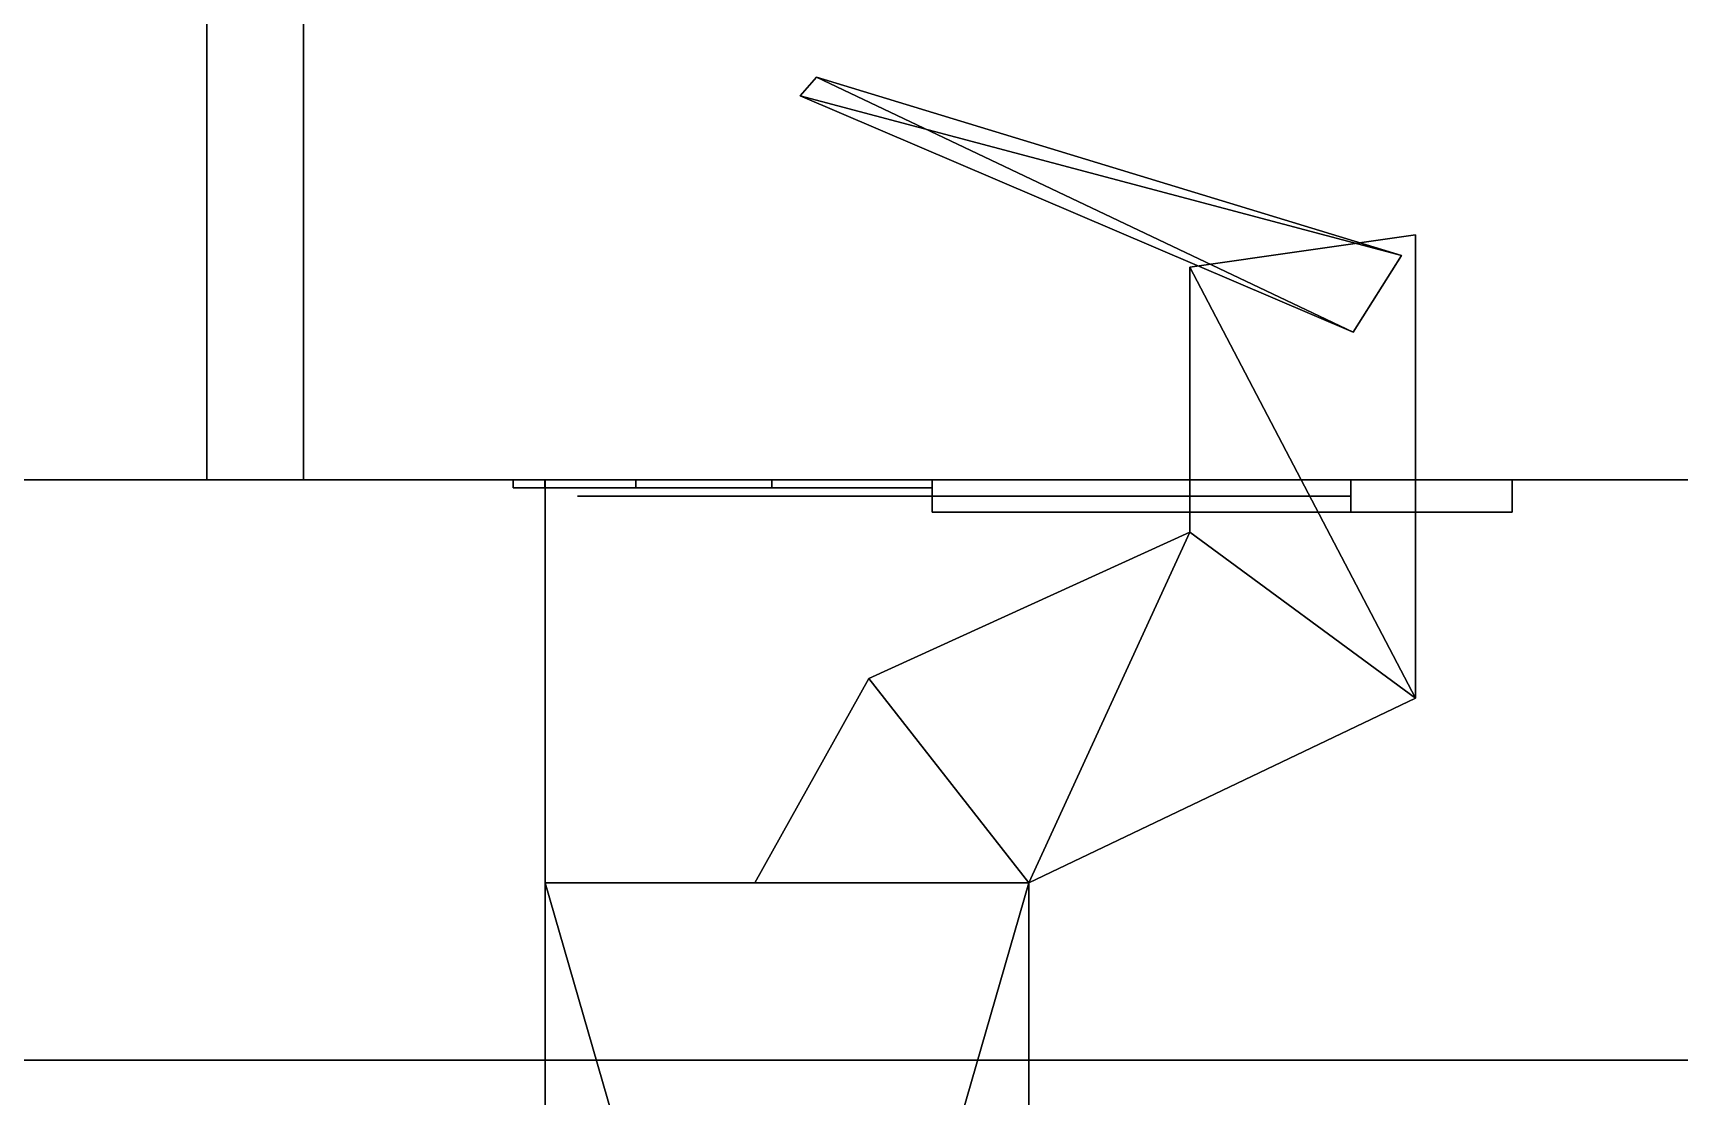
# Model space of a CAD drawing. Extents: x -100 to 4856, y -100 to 4830.
# Drawn here: x 1826.6 to 1877.7, y 560.9 to 593.9 of the extents above; entities that cross this region are included whole.
import ezdxf

# ---------------------------------------------------------------- set-up
doc = ezdxf.new("R2010")
doc.units = 0
for name, color, linetype in [('LAYER0', 7, 'CONTINUOUS'), ('LAYER1137', 28, 'CONTINUOUS'), ('LAYER1138', 253, 'CONTINUOUS'), ('LAYER1139', 28, 'CONTINUOUS'), ('LAYER1140', 253, 'CONTINUOUS'), ('LAYER1141', 28, 'CONTINUOUS'), ('LAYER1142', 253, 'CONTINUOUS'), ('LAYER1143', 28, 'CONTINUOUS'), ('LAYER1144', 253, 'CONTINUOUS'), ('LAYER1145', 28, 'CONTINUOUS'), ('LAYER1146', 253, 'CONTINUOUS'), ('LAYER1147', 9, 'CONTINUOUS'), ('LAYER1180', 9, 'CONTINUOUS'), ('LAYER1223', 9, 'CONTINUOUS'), ('LAYER832', 9, 'CONTINUOUS'), ('LAYER841', 7, 'CONTINUOUS'), ('LAYER843', 7, 'CONTINUOUS'), ('LAYER852', 7, 'CONTINUOUS')]:
    doc.layers.add(name, color=color, linetype=linetype)

msp = doc.modelspace()

# ---------------------------------------------------------------- linework, layer by layer
at = {"layer": 'LAYER0', "invisible_edges": 1}
for points in [[(4856, 4830, -5), (-100, -100, -5), (-100, 4830, -5), (4856, 4830, -5)], [(-100, -100, -5), (4856, 4830, -5), (4856, -100, -5), (-100, -100, -5)], [(4856, -100), (-100, 4830), (-100, -100), (4856, -100)], [(-100, 4830), (4856, -100), (4856, 4830), (-100, 4830)]]:
    msp.add_3dface(points, dxfattribs=at)
at = {"layer": 'LAYER1137'}
for points in [[(1854.5, 580, 174), (1854.5, 580, 162), (1854.5, 580, 174)], [(1854.5, 580, 192), (1854.5, 580, 204), (1854.5, 580, 192)], [(1867.5, 579, 174), (1867.5, 580, 174), (1854.5, 580, 174), (1854.5, 579, 174)], [(1854.5, 579, 174), (1854.5, 580, 174), (1854.5, 580, 162), (1854.5, 579, 162)], [(1854.5, 579, 162), (1854.5, 580, 162), (1872.5, 580, 162), (1872.5, 579, 162)], [(1867.5, 579, 192), (1867.5, 580, 192), (1854.5, 580, 192), (1854.5, 579, 192)], [(1854.5, 579, 192), (1854.5, 580, 192), (1854.5, 580, 204), (1854.5, 579, 204)], [(1854.5, 579, 204), (1854.5, 580, 204), (1872.5, 580, 204), (1872.5, 579, 204)], [(1872.5, 580, 162), (1854.5, 580, 162), (1854.5, 580, 204), (1872.5, 580, 204)], [(1867.5, 580, 174), (1867.5, 580, 192), (1867.5, 580, 174)], [(1867.5, 579, 174), (1867.5, 580, 174), (1867.5, 580, 192), (1867.5, 579, 192)], [(1872.5, 579, 204), (1872.5, 580, 204), (1872.5, 579, 204)], [(1872.5, 580, 162), (1872.5, 580, 204), (1872.5, 579, 204), (1872.5, 579, 162)], [(1872.5, 579, 162), (1854.5, 579, 162), (1854.5, 579, 162), (1872.5, 579, 162)], [(1872.5, 579, 204), (1854.5, 579, 204), (1854.5, 579, 204), (1872.5, 579, 204)]]:
    msp.add_3dface(points, dxfattribs=at)
for points, invisible_edges in [([(1842.49, 579.75, 178.0251), (1841.5, 579.75, 183), (1843.5, 579.75, 183), (1843.5, 579.75, 177.5)], 10), ([(1841.5, 579.75, 183), (1842.49, 579.75, 187.9749), (1843.5, 579.75, 188.5), (1843.5, 579.75, 183)], 10), ([(1845.308, 579.75, 173.8076), (1842.49, 579.75, 178.0251), (1843.5, 579.75, 177.5), (1847, 579.75, 177.5)], 10), ([(1842.49, 579.75, 187.9749), (1845.308, 579.75, 192.1924), (1847, 579.75, 188.5), (1843.5, 579.75, 188.5)], 10), ([(1843.5, 579.5, 188.5), (1843.5, 579.5, 177.5), (1850.5, 579.5, 177.5), (1850.291, 579.5, 188.3167)], 4), ([(1849.525, 579.75, 170.9896), (1845.308, 579.75, 173.8076), (1847, 579.75, 177.5), (1850.5, 579.75, 177.5)], 10), ([(1845.308, 579.75, 192.1924), (1849.525, 579.75, 195.0104), (1850.5, 579.75, 188.5), (1847, 579.75, 188.5)], 10), ([(1854.5, 579.75, 170), (1849.525, 579.75, 170.9896), (1850.5, 579.75, 177.5), (1854.5, 579.75, 174)], 2), ([(1849.525, 579.75, 195.0104), (1854.5, 579.75, 196), (1854.5, 579.75, 192), (1850.5, 579.75, 188.5)], 8), ([(1850.291, 579.5, 188.3167), (1850.5, 579.5, 177.5), (1854.5, 579.5, 174), (1854.5, 579.5, 192)], 5), ([(1854.5, 579.5, 192), (1854.5, 579.5, 174), (1867.5, 579.5, 174), (1867.5, 579.5, 192)], 1), ([(1872.5, 579, 162), (1867.5, 579, 174), (1854.5, 579, 174), (1854.5, 579, 162)], 1), ([(1872.5, 579, 204), (1867.5, 579, 192), (1854.5, 579, 192), (1854.5, 579, 204)], 1), ([(1872.5, 579, 204), (1872.5, 579, 162), (1867.5, 579, 174), (1867.5, 579, 192)], 10)]:
    msp.add_3dface(points, dxfattribs=dict(at, invisible_edges=invisible_edges))
at = {"layer": 'LAYER1138'}
for points in [[(1850.41, 591.92, 177.3478), (1850.91, 592.5, 177.3478), (1867.57, 584.58, 177.3478), (1850.41, 591.92, 177.3478)], [(1850.41, 591.92, 188.6522), (1869.07, 586.96, 188.6522), (1850.91, 592.5, 188.6522), (1850.41, 591.92, 188.6522)], [(1867.57, 584.58, 177.3478), (1850.91, 592.5, 177.3478), (1869.07, 586.96, 177.3478), (1867.57, 584.58, 177.3478)], [(1850.91, 592.5, 177.3478), (1850.91, 592.5, 188.6522), (1869.07, 586.96, 177.3478), (1850.91, 592.5, 177.3478)], [(1869.07, 586.96, 177.3478), (1850.91, 592.5, 188.6522), (1869.07, 586.96, 188.6522), (1869.07, 586.96, 177.3478)], [(1867.57, 584.58, 188.6522), (1869.07, 586.96, 188.6522), (1850.41, 591.92, 188.6522), (1867.57, 584.58, 188.6522)], [(1869.5, 573.23, 189.7826), (1869.5, 587.6, 189.7826), (1862.5, 586.6, 189.7826), (1869.5, 573.23, 189.7826)], [(1869.5, 587.6, 176.2174), (1869.5, 573.23, 176.2174), (1862.5, 586.6, 176.2174), (1869.5, 587.6, 176.2174)], [(1869.5, 573.23, 189.7826), (1869.5, 573.23, 176.2174), (1869.5, 587.6, 176.2174), (1869.5, 573.23, 189.7826)], [(1869.5, 573.23, 189.7826), (1869.5, 587.6, 176.2174), (1869.5, 587.6, 189.7826), (1869.5, 573.23, 189.7826)], [(1869.5, 573.23, 189.7826), (1862.5, 586.6, 189.7826), (1862.5, 578.38, 189.7826), (1869.5, 573.23, 189.7826)], [(1862.5, 586.6, 176.2174), (1869.5, 573.23, 176.2174), (1862.5, 578.38, 176.2174), (1862.5, 586.6, 176.2174)], [(1852.54, 573.84, 189.7826), (1857.5, 567.5, 189.7826), (1862.5, 578.38, 189.7826), (1852.54, 573.84, 189.7826)], [(1857.5, 567.5, 176.2174), (1852.54, 573.84, 176.2174), (1862.5, 578.38, 176.2174), (1857.5, 567.5, 176.2174)], [(1862.5, 578.38, 189.7826), (1857.5, 567.5, 189.7826), (1869.5, 573.23, 189.7826), (1862.5, 578.38, 189.7826)], [(1857.5, 567.5, 176.2174), (1862.5, 578.38, 176.2174), (1869.5, 573.23, 176.2174), (1857.5, 567.5, 176.2174)], [(1857.5, 567.5, 189.7826), (1852.54, 573.84, 189.7826), (1849, 567.5, 189.7826), (1857.5, 567.5, 189.7826)], [(1852.54, 573.84, 176.2174), (1857.5, 567.5, 176.2174), (1849, 567.5, 176.2174), (1852.54, 573.84, 176.2174)], [(1869.5, 573.23, 176.2174), (1869.5, 573.23, 189.7826), (1857.5, 567.5, 176.2174), (1869.5, 573.23, 176.2174)], [(1857.5, 567.5, 176.2174), (1869.5, 573.23, 189.7826), (1857.5, 567.5, 189.7826), (1857.5, 567.5, 176.2174)], [(1842.5, 567.5, 176.2174), (1857.5, 567.5, 176.2174), (1842.5, 515.5, 176.2174), (1842.5, 567.5, 176.2174)], [(1842.5, 515.5, 176.2174), (1857.5, 567.5, 176.2174), (1857.5, 515.5, 176.2174), (1842.5, 515.5, 176.2174)], [(1842.5, 515.5, 189.7826), (1857.5, 515.5, 189.7826), (1842.5, 567.5, 189.7826), (1842.5, 515.5, 189.7826)], [(1842.5, 567.5, 189.7826), (1857.5, 515.5, 189.7826), (1857.5, 567.5, 189.7826), (1842.5, 567.5, 189.7826)], [(1857.5, 567.5, 176.2174), (1857.5, 567.5, 189.7826), (1857.5, 515.5, 176.2174), (1857.5, 567.5, 176.2174)], [(1857.5, 515.5, 176.2174), (1857.5, 567.5, 189.7826), (1857.5, 515.5, 189.7826), (1857.5, 515.5, 176.2174)]]:
    msp.add_3dface(points, dxfattribs=at)
at = {"layer": 'LAYER1139'}
for points in [[(1854.5, 580, 737.5), (1854.5, 580, 725.5), (1854.5, 580, 737.5)], [(1854.5, 580, 755.5), (1854.5, 580, 767.5), (1854.5, 580, 755.5)], [(1867.5, 579, 737.5), (1867.5, 580, 737.5), (1854.5, 580, 737.5), (1854.5, 579, 737.5)], [(1854.5, 579, 737.5), (1854.5, 580, 737.5), (1854.5, 580, 725.5), (1854.5, 579, 725.5)], [(1854.5, 579, 725.5), (1854.5, 580, 725.5), (1872.5, 580, 725.5), (1872.5, 579, 725.5)], [(1867.5, 579, 755.5), (1867.5, 580, 755.5), (1854.5, 580, 755.5), (1854.5, 579, 755.5)], [(1854.5, 579, 755.5), (1854.5, 580, 755.5), (1854.5, 580, 767.5), (1854.5, 579, 767.5)], [(1854.5, 579, 767.5), (1854.5, 580, 767.5), (1872.5, 580, 767.5), (1872.5, 579, 767.5)], [(1872.5, 580, 725.5), (1854.5, 580, 725.5), (1854.5, 580, 767.5), (1872.5, 580, 767.5)], [(1867.5, 580, 737.5), (1867.5, 580, 755.5), (1867.5, 580, 737.5)], [(1867.5, 579, 737.5), (1867.5, 580, 737.5), (1867.5, 580, 755.5), (1867.5, 579, 755.5)], [(1872.5, 579, 767.5), (1872.5, 580, 767.5), (1872.5, 579, 767.5)], [(1872.5, 580, 725.5), (1872.5, 580, 767.5), (1872.5, 579, 767.5), (1872.5, 579, 725.5)], [(1872.5, 579, 725.5), (1854.5, 579, 725.5), (1854.5, 579, 725.5), (1872.5, 579, 725.5)], [(1872.5, 579, 767.5), (1854.5, 579, 767.5), (1854.5, 579, 767.5), (1872.5, 579, 767.5)]]:
    msp.add_3dface(points, dxfattribs=at)
for points, invisible_edges in [([(1842.49, 579.75, 741.5251), (1841.5, 579.75, 746.5), (1843.5, 579.75, 746.5), (1843.5, 579.75, 741)], 10), ([(1841.5, 579.75, 746.5), (1842.49, 579.75, 751.4749), (1843.5, 579.75, 752), (1843.5, 579.75, 746.5)], 10), ([(1845.308, 579.75, 737.3076), (1842.49, 579.75, 741.5251), (1843.5, 579.75, 741), (1847, 579.75, 741)], 10), ([(1842.49, 579.75, 751.4749), (1845.308, 579.75, 755.6924), (1847, 579.75, 752), (1843.5, 579.75, 752)], 10), ([(1843.5, 579.5, 752), (1843.5, 579.5, 741), (1850.5, 579.5, 741), (1850.291, 579.5, 751.8167)], 4), ([(1849.525, 579.75, 734.4896), (1845.308, 579.75, 737.3076), (1847, 579.75, 741), (1850.5, 579.75, 741)], 10), ([(1845.308, 579.75, 755.6924), (1849.525, 579.75, 758.5104), (1850.5, 579.75, 752), (1847, 579.75, 752)], 10), ([(1854.5, 579.75, 733.5), (1849.525, 579.75, 734.4896), (1850.5, 579.75, 741), (1854.5, 579.75, 737.5)], 2), ([(1849.525, 579.75, 758.5104), (1854.5, 579.75, 759.5), (1854.5, 579.75, 755.5), (1850.5, 579.75, 752)], 8), ([(1850.291, 579.5, 751.8167), (1850.5, 579.5, 741), (1854.5, 579.5, 737.5), (1854.5, 579.5, 755.5)], 5), ([(1854.5, 579.5, 755.5), (1854.5, 579.5, 737.5), (1867.5, 579.5, 737.5), (1867.5, 579.5, 755.5)], 1), ([(1872.5, 579, 725.5), (1867.5, 579, 737.5), (1854.5, 579, 737.5), (1854.5, 579, 725.5)], 1), ([(1872.5, 579, 767.5), (1867.5, 579, 755.5), (1854.5, 579, 755.5), (1854.5, 579, 767.5)], 1), ([(1872.5, 579, 767.5), (1872.5, 579, 725.5), (1867.5, 579, 737.5), (1867.5, 579, 755.5)], 10)]:
    msp.add_3dface(points, dxfattribs=dict(at, invisible_edges=invisible_edges))
at = {"layer": 'LAYER1140'}
for points in [[(1850.41, 591.92, 740.8478), (1850.91, 592.5, 740.8478), (1867.57, 584.58, 740.8478), (1850.41, 591.92, 740.8478)], [(1850.41, 591.92, 752.1522), (1869.07, 586.96, 752.1522), (1850.91, 592.5, 752.1522), (1850.41, 591.92, 752.1522)], [(1867.57, 584.58, 740.8478), (1850.91, 592.5, 740.8478), (1869.07, 586.96, 740.8478), (1867.57, 584.58, 740.8478)], [(1850.91, 592.5, 740.8478), (1850.91, 592.5, 752.1522), (1869.07, 586.96, 740.8478), (1850.91, 592.5, 740.8478)], [(1869.07, 586.96, 740.8478), (1850.91, 592.5, 752.1522), (1869.07, 586.96, 752.1522), (1869.07, 586.96, 740.8478)], [(1867.57, 584.58, 752.1522), (1869.07, 586.96, 752.1522), (1850.41, 591.92, 752.1522), (1867.57, 584.58, 752.1522)], [(1869.5, 573.23, 753.2826), (1869.5, 587.6, 753.2826), (1862.5, 586.6, 753.2826), (1869.5, 573.23, 753.2826)], [(1869.5, 587.6, 739.7174), (1869.5, 573.23, 739.7174), (1862.5, 586.6, 739.7174), (1869.5, 587.6, 739.7174)], [(1869.5, 573.23, 753.2826), (1869.5, 573.23, 739.7174), (1869.5, 587.6, 739.7174), (1869.5, 573.23, 753.2826)], [(1869.5, 573.23, 753.2826), (1869.5, 587.6, 739.7174), (1869.5, 587.6, 753.2826), (1869.5, 573.23, 753.2826)], [(1869.5, 573.23, 753.2826), (1862.5, 586.6, 753.2826), (1862.5, 578.38, 753.2826), (1869.5, 573.23, 753.2826)], [(1862.5, 586.6, 739.7174), (1869.5, 573.23, 739.7174), (1862.5, 578.38, 739.7174), (1862.5, 586.6, 739.7174)], [(1852.54, 573.84, 753.2826), (1857.5, 567.5, 753.2826), (1862.5, 578.38, 753.2826), (1852.54, 573.84, 753.2826)], [(1857.5, 567.5, 739.7174), (1852.54, 573.84, 739.7174), (1862.5, 578.38, 739.7174), (1857.5, 567.5, 739.7174)], [(1862.5, 578.38, 753.2826), (1857.5, 567.5, 753.2826), (1869.5, 573.23, 753.2826), (1862.5, 578.38, 753.2826)], [(1857.5, 567.5, 739.7174), (1862.5, 578.38, 739.7174), (1869.5, 573.23, 739.7174), (1857.5, 567.5, 739.7174)], [(1857.5, 567.5, 753.2826), (1852.54, 573.84, 753.2826), (1849, 567.5, 753.2826), (1857.5, 567.5, 753.2826)], [(1852.54, 573.84, 739.7174), (1857.5, 567.5, 739.7174), (1849, 567.5, 739.7174), (1852.54, 573.84, 739.7174)], [(1869.5, 573.23, 739.7174), (1869.5, 573.23, 753.2826), (1857.5, 567.5, 739.7174), (1869.5, 573.23, 739.7174)], [(1857.5, 567.5, 739.7174), (1869.5, 573.23, 753.2826), (1857.5, 567.5, 753.2826), (1857.5, 567.5, 739.7174)], [(1842.5, 567.5, 739.7174), (1857.5, 567.5, 739.7174), (1842.5, 515.5, 739.7174), (1842.5, 567.5, 739.7174)], [(1842.5, 515.5, 739.7174), (1857.5, 567.5, 739.7174), (1857.5, 515.5, 739.7174), (1842.5, 515.5, 739.7174)], [(1842.5, 515.5, 753.2826), (1857.5, 515.5, 753.2826), (1842.5, 567.5, 753.2826), (1842.5, 515.5, 753.2826)], [(1842.5, 567.5, 753.2826), (1857.5, 515.5, 753.2826), (1857.5, 567.5, 753.2826), (1842.5, 567.5, 753.2826)], [(1857.5, 567.5, 739.7174), (1857.5, 567.5, 753.2826), (1857.5, 515.5, 739.7174), (1857.5, 567.5, 739.7174)], [(1857.5, 515.5, 739.7174), (1857.5, 567.5, 753.2826), (1857.5, 515.5, 753.2826), (1857.5, 515.5, 739.7174)]]:
    msp.add_3dface(points, dxfattribs=at)
at = {"layer": 'LAYER1141'}
for points in [[(1854.5, 580, 1301), (1854.5, 580, 1289), (1854.5, 580, 1301)], [(1854.5, 580, 1319), (1854.5, 580, 1331), (1854.5, 580, 1319)], [(1867.5, 579, 1301), (1867.5, 580, 1301), (1854.5, 580, 1301), (1854.5, 579, 1301)], [(1854.5, 579, 1301), (1854.5, 580, 1301), (1854.5, 580, 1289), (1854.5, 579, 1289)], [(1854.5, 579, 1289), (1854.5, 580, 1289), (1872.5, 580, 1289), (1872.5, 579, 1289)], [(1867.5, 579, 1319), (1867.5, 580, 1319), (1854.5, 580, 1319), (1854.5, 579, 1319)], [(1854.5, 579, 1319), (1854.5, 580, 1319), (1854.5, 580, 1331), (1854.5, 579, 1331)], [(1854.5, 579, 1331), (1854.5, 580, 1331), (1872.5, 580, 1331), (1872.5, 579, 1331)], [(1872.5, 580, 1289), (1854.5, 580, 1289), (1854.5, 580, 1331), (1872.5, 580, 1331)], [(1867.5, 580, 1301), (1867.5, 580, 1319), (1867.5, 580, 1301)], [(1867.5, 579, 1301), (1867.5, 580, 1301), (1867.5, 580, 1319), (1867.5, 579, 1319)], [(1872.5, 579, 1331), (1872.5, 580, 1331), (1872.5, 579, 1331)], [(1872.5, 580, 1289), (1872.5, 580, 1331), (1872.5, 579, 1331), (1872.5, 579, 1289)], [(1872.5, 579, 1289), (1854.5, 579, 1289), (1854.5, 579, 1289), (1872.5, 579, 1289)], [(1872.5, 579, 1331), (1854.5, 579, 1331), (1854.5, 579, 1331), (1872.5, 579, 1331)]]:
    msp.add_3dface(points, dxfattribs=at)
for points, invisible_edges in [([(1842.49, 579.75, 1305.025), (1841.5, 579.75, 1310), (1843.5, 579.75, 1310), (1843.5, 579.75, 1304.5)], 10), ([(1841.5, 579.75, 1310), (1842.49, 579.75, 1314.975), (1843.5, 579.75, 1315.5), (1843.5, 579.75, 1310)], 10), ([(1845.308, 579.75, 1300.808), (1842.49, 579.75, 1305.025), (1843.5, 579.75, 1304.5), (1847, 579.75, 1304.5)], 10), ([(1842.49, 579.75, 1314.975), (1845.308, 579.75, 1319.192), (1847, 579.75, 1315.5), (1843.5, 579.75, 1315.5)], 10), ([(1843.5, 579.5, 1315.5), (1843.5, 579.5, 1304.5), (1850.5, 579.5, 1304.5), (1850.291, 579.5, 1315.317)], 4), ([(1849.525, 579.75, 1297.99), (1845.308, 579.75, 1300.808), (1847, 579.75, 1304.5), (1850.5, 579.75, 1304.5)], 10), ([(1845.308, 579.75, 1319.192), (1849.525, 579.75, 1322.01), (1850.5, 579.75, 1315.5), (1847, 579.75, 1315.5)], 10), ([(1854.5, 579.75, 1297), (1849.525, 579.75, 1297.99), (1850.5, 579.75, 1304.5), (1854.5, 579.75, 1301)], 2), ([(1849.525, 579.75, 1322.01), (1854.5, 579.75, 1323), (1854.5, 579.75, 1319), (1850.5, 579.75, 1315.5)], 8), ([(1850.291, 579.5, 1315.317), (1850.5, 579.5, 1304.5), (1854.5, 579.5, 1301), (1854.5, 579.5, 1319)], 5), ([(1854.5, 579.5, 1319), (1854.5, 579.5, 1301), (1867.5, 579.5, 1301), (1867.5, 579.5, 1319)], 1), ([(1872.5, 579, 1289), (1867.5, 579, 1301), (1854.5, 579, 1301), (1854.5, 579, 1289)], 1), ([(1872.5, 579, 1331), (1867.5, 579, 1319), (1854.5, 579, 1319), (1854.5, 579, 1331)], 1), ([(1872.5, 579, 1331), (1872.5, 579, 1289), (1867.5, 579, 1301), (1867.5, 579, 1319)], 10)]:
    msp.add_3dface(points, dxfattribs=dict(at, invisible_edges=invisible_edges))
at = {"layer": 'LAYER1142'}
for points in [[(1850.41, 591.92, 1304.348), (1850.91, 592.5, 1304.348), (1867.57, 584.58, 1304.348), (1850.41, 591.92, 1304.348)], [(1850.41, 591.92, 1315.652), (1869.07, 586.96, 1315.652), (1850.91, 592.5, 1315.652), (1850.41, 591.92, 1315.652)], [(1867.57, 584.58, 1304.348), (1850.91, 592.5, 1304.348), (1869.07, 586.96, 1304.348), (1867.57, 584.58, 1304.348)], [(1850.91, 592.5, 1304.348), (1850.91, 592.5, 1315.652), (1869.07, 586.96, 1304.348), (1850.91, 592.5, 1304.348)], [(1869.07, 586.96, 1304.348), (1850.91, 592.5, 1315.652), (1869.07, 586.96, 1315.652), (1869.07, 586.96, 1304.348)], [(1867.57, 584.58, 1315.652), (1869.07, 586.96, 1315.652), (1850.41, 591.92, 1315.652), (1867.57, 584.58, 1315.652)], [(1869.5, 573.23, 1316.783), (1869.5, 587.6, 1316.783), (1862.5, 586.6, 1316.783), (1869.5, 573.23, 1316.783)], [(1869.5, 587.6, 1303.217), (1869.5, 573.23, 1303.217), (1862.5, 586.6, 1303.217), (1869.5, 587.6, 1303.217)], [(1869.5, 573.23, 1316.783), (1869.5, 573.23, 1303.217), (1869.5, 587.6, 1303.217), (1869.5, 573.23, 1316.783)], [(1869.5, 573.23, 1316.783), (1869.5, 587.6, 1303.217), (1869.5, 587.6, 1316.783), (1869.5, 573.23, 1316.783)], [(1869.5, 573.23, 1316.783), (1862.5, 586.6, 1316.783), (1862.5, 578.38, 1316.783), (1869.5, 573.23, 1316.783)], [(1862.5, 586.6, 1303.217), (1869.5, 573.23, 1303.217), (1862.5, 578.38, 1303.217), (1862.5, 586.6, 1303.217)], [(1852.54, 573.84, 1316.783), (1857.5, 567.5, 1316.783), (1862.5, 578.38, 1316.783), (1852.54, 573.84, 1316.783)], [(1857.5, 567.5, 1303.217), (1852.54, 573.84, 1303.217), (1862.5, 578.38, 1303.217), (1857.5, 567.5, 1303.217)], [(1862.5, 578.38, 1316.783), (1857.5, 567.5, 1316.783), (1869.5, 573.23, 1316.783), (1862.5, 578.38, 1316.783)], [(1857.5, 567.5, 1303.217), (1862.5, 578.38, 1303.217), (1869.5, 573.23, 1303.217), (1857.5, 567.5, 1303.217)], [(1857.5, 567.5, 1316.783), (1852.54, 573.84, 1316.783), (1849, 567.5, 1316.783), (1857.5, 567.5, 1316.783)], [(1852.54, 573.84, 1303.217), (1857.5, 567.5, 1303.217), (1849, 567.5, 1303.217), (1852.54, 573.84, 1303.217)], [(1869.5, 573.23, 1303.217), (1869.5, 573.23, 1316.783), (1857.5, 567.5, 1303.217), (1869.5, 573.23, 1303.217)], [(1857.5, 567.5, 1303.217), (1869.5, 573.23, 1316.783), (1857.5, 567.5, 1316.783), (1857.5, 567.5, 1303.217)], [(1842.5, 567.5, 1303.217), (1857.5, 567.5, 1303.217), (1842.5, 515.5, 1303.217), (1842.5, 567.5, 1303.217)], [(1842.5, 515.5, 1303.217), (1857.5, 567.5, 1303.217), (1857.5, 515.5, 1303.217), (1842.5, 515.5, 1303.217)], [(1842.5, 515.5, 1316.783), (1857.5, 515.5, 1316.783), (1842.5, 567.5, 1316.783), (1842.5, 515.5, 1316.783)], [(1842.5, 567.5, 1316.783), (1857.5, 515.5, 1316.783), (1857.5, 567.5, 1316.783), (1842.5, 567.5, 1316.783)], [(1857.5, 567.5, 1303.217), (1857.5, 567.5, 1316.783), (1857.5, 515.5, 1303.217), (1857.5, 567.5, 1303.217)], [(1857.5, 515.5, 1303.217), (1857.5, 567.5, 1316.783), (1857.5, 515.5, 1316.783), (1857.5, 515.5, 1303.217)]]:
    msp.add_3dface(points, dxfattribs=at)
at = {"layer": 'LAYER1143'}
for points in [[(1854.5, 580, 1864.5), (1854.5, 580, 1852.5), (1854.5, 580, 1864.5)], [(1854.5, 580, 1882.5), (1854.5, 580, 1894.5), (1854.5, 580, 1882.5)], [(1867.5, 579, 1864.5), (1867.5, 580, 1864.5), (1854.5, 580, 1864.5), (1854.5, 579, 1864.5)], [(1854.5, 579, 1864.5), (1854.5, 580, 1864.5), (1854.5, 580, 1852.5), (1854.5, 579, 1852.5)], [(1854.5, 579, 1852.5), (1854.5, 580, 1852.5), (1872.5, 580, 1852.5), (1872.5, 579, 1852.5)], [(1867.5, 579, 1882.5), (1867.5, 580, 1882.5), (1854.5, 580, 1882.5), (1854.5, 579, 1882.5)], [(1854.5, 579, 1882.5), (1854.5, 580, 1882.5), (1854.5, 580, 1894.5), (1854.5, 579, 1894.5)], [(1854.5, 579, 1894.5), (1854.5, 580, 1894.5), (1872.5, 580, 1894.5), (1872.5, 579, 1894.5)], [(1872.5, 580, 1852.5), (1854.5, 580, 1852.5), (1854.5, 580, 1894.5), (1872.5, 580, 1894.5)], [(1867.5, 580, 1864.5), (1867.5, 580, 1882.5), (1867.5, 580, 1864.5)], [(1867.5, 579, 1864.5), (1867.5, 580, 1864.5), (1867.5, 580, 1882.5), (1867.5, 579, 1882.5)], [(1872.5, 579, 1894.5), (1872.5, 580, 1894.5), (1872.5, 579, 1894.5)], [(1872.5, 580, 1852.5), (1872.5, 580, 1894.5), (1872.5, 579, 1894.5), (1872.5, 579, 1852.5)], [(1872.5, 579, 1852.5), (1854.5, 579, 1852.5), (1854.5, 579, 1852.5), (1872.5, 579, 1852.5)], [(1872.5, 579, 1894.5), (1854.5, 579, 1894.5), (1854.5, 579, 1894.5), (1872.5, 579, 1894.5)]]:
    msp.add_3dface(points, dxfattribs=at)
for points, invisible_edges in [([(1842.49, 579.75, 1868.525), (1841.5, 579.75, 1873.5), (1843.5, 579.75, 1873.5), (1843.5, 579.75, 1868)], 10), ([(1841.5, 579.75, 1873.5), (1842.49, 579.75, 1878.475), (1843.5, 579.75, 1879), (1843.5, 579.75, 1873.5)], 10), ([(1845.308, 579.75, 1864.308), (1842.49, 579.75, 1868.525), (1843.5, 579.75, 1868), (1847, 579.75, 1868)], 10), ([(1842.49, 579.75, 1878.475), (1845.308, 579.75, 1882.692), (1847, 579.75, 1879), (1843.5, 579.75, 1879)], 10), ([(1843.5, 579.5, 1879), (1843.5, 579.5, 1868), (1850.5, 579.5, 1868), (1850.291, 579.5, 1878.817)], 4), ([(1849.525, 579.75, 1861.49), (1845.308, 579.75, 1864.308), (1847, 579.75, 1868), (1850.5, 579.75, 1868)], 10), ([(1845.308, 579.75, 1882.692), (1849.525, 579.75, 1885.51), (1850.5, 579.75, 1879), (1847, 579.75, 1879)], 10), ([(1854.5, 579.75, 1860.5), (1849.525, 579.75, 1861.49), (1850.5, 579.75, 1868), (1854.5, 579.75, 1864.5)], 2), ([(1849.525, 579.75, 1885.51), (1854.5, 579.75, 1886.5), (1854.5, 579.75, 1882.5), (1850.5, 579.75, 1879)], 8), ([(1850.291, 579.5, 1878.817), (1850.5, 579.5, 1868), (1854.5, 579.5, 1864.5), (1854.5, 579.5, 1882.5)], 5), ([(1854.5, 579.5, 1882.5), (1854.5, 579.5, 1864.5), (1867.5, 579.5, 1864.5), (1867.5, 579.5, 1882.5)], 1), ([(1872.5, 579, 1852.5), (1867.5, 579, 1864.5), (1854.5, 579, 1864.5), (1854.5, 579, 1852.5)], 1), ([(1872.5, 579, 1894.5), (1867.5, 579, 1882.5), (1854.5, 579, 1882.5), (1854.5, 579, 1894.5)], 1), ([(1872.5, 579, 1894.5), (1872.5, 579, 1852.5), (1867.5, 579, 1864.5), (1867.5, 579, 1882.5)], 10)]:
    msp.add_3dface(points, dxfattribs=dict(at, invisible_edges=invisible_edges))
at = {"layer": 'LAYER1144'}
for points in [[(1850.41, 591.92, 1867.848), (1850.91, 592.5, 1867.848), (1867.57, 584.58, 1867.848), (1850.41, 591.92, 1867.848)], [(1850.41, 591.92, 1879.152), (1869.07, 586.96, 1879.152), (1850.91, 592.5, 1879.152), (1850.41, 591.92, 1879.152)], [(1867.57, 584.58, 1867.848), (1850.91, 592.5, 1867.848), (1869.07, 586.96, 1867.848), (1867.57, 584.58, 1867.848)], [(1850.91, 592.5, 1867.848), (1850.91, 592.5, 1879.152), (1869.07, 586.96, 1867.848), (1850.91, 592.5, 1867.848)], [(1869.07, 586.96, 1867.848), (1850.91, 592.5, 1879.152), (1869.07, 586.96, 1879.152), (1869.07, 586.96, 1867.848)], [(1867.57, 584.58, 1879.152), (1869.07, 586.96, 1879.152), (1850.41, 591.92, 1879.152), (1867.57, 584.58, 1879.152)], [(1869.5, 573.23, 1880.283), (1869.5, 587.6, 1880.283), (1862.5, 586.6, 1880.283), (1869.5, 573.23, 1880.283)], [(1869.5, 587.6, 1866.717), (1869.5, 573.23, 1866.717), (1862.5, 586.6, 1866.717), (1869.5, 587.6, 1866.717)], [(1869.5, 573.23, 1880.283), (1869.5, 573.23, 1866.717), (1869.5, 587.6, 1866.717), (1869.5, 573.23, 1880.283)], [(1869.5, 573.23, 1880.283), (1869.5, 587.6, 1866.717), (1869.5, 587.6, 1880.283), (1869.5, 573.23, 1880.283)], [(1869.5, 573.23, 1880.283), (1862.5, 586.6, 1880.283), (1862.5, 578.38, 1880.283), (1869.5, 573.23, 1880.283)], [(1862.5, 586.6, 1866.717), (1869.5, 573.23, 1866.717), (1862.5, 578.38, 1866.717), (1862.5, 586.6, 1866.717)], [(1852.54, 573.84, 1880.283), (1857.5, 567.5, 1880.283), (1862.5, 578.38, 1880.283), (1852.54, 573.84, 1880.283)], [(1857.5, 567.5, 1866.717), (1852.54, 573.84, 1866.717), (1862.5, 578.38, 1866.717), (1857.5, 567.5, 1866.717)], [(1862.5, 578.38, 1880.283), (1857.5, 567.5, 1880.283), (1869.5, 573.23, 1880.283), (1862.5, 578.38, 1880.283)], [(1857.5, 567.5, 1866.717), (1862.5, 578.38, 1866.717), (1869.5, 573.23, 1866.717), (1857.5, 567.5, 1866.717)], [(1857.5, 567.5, 1880.283), (1852.54, 573.84, 1880.283), (1849, 567.5, 1880.283), (1857.5, 567.5, 1880.283)], [(1852.54, 573.84, 1866.717), (1857.5, 567.5, 1866.717), (1849, 567.5, 1866.717), (1852.54, 573.84, 1866.717)], [(1869.5, 573.23, 1866.717), (1869.5, 573.23, 1880.283), (1857.5, 567.5, 1866.717), (1869.5, 573.23, 1866.717)], [(1857.5, 567.5, 1866.717), (1869.5, 573.23, 1880.283), (1857.5, 567.5, 1880.283), (1857.5, 567.5, 1866.717)], [(1842.5, 567.5, 1866.717), (1857.5, 567.5, 1866.717), (1842.5, 515.5, 1866.717), (1842.5, 567.5, 1866.717)], [(1842.5, 515.5, 1866.717), (1857.5, 567.5, 1866.717), (1857.5, 515.5, 1866.717), (1842.5, 515.5, 1866.717)], [(1842.5, 515.5, 1880.283), (1857.5, 515.5, 1880.283), (1842.5, 567.5, 1880.283), (1842.5, 515.5, 1880.283)], [(1842.5, 567.5, 1880.283), (1857.5, 515.5, 1880.283), (1857.5, 567.5, 1880.283), (1842.5, 567.5, 1880.283)], [(1857.5, 567.5, 1866.717), (1857.5, 567.5, 1880.283), (1857.5, 515.5, 1866.717), (1857.5, 567.5, 1866.717)], [(1857.5, 515.5, 1866.717), (1857.5, 567.5, 1880.283), (1857.5, 515.5, 1880.283), (1857.5, 515.5, 1866.717)]]:
    msp.add_3dface(points, dxfattribs=at)
at = {"layer": 'LAYER1145'}
for points in [[(1854.5, 580, 2428), (1854.5, 580, 2416), (1854.5, 580, 2428)], [(1854.5, 580, 2446), (1854.5, 580, 2458), (1854.5, 580, 2446)], [(1867.5, 579, 2428), (1867.5, 580, 2428), (1854.5, 580, 2428), (1854.5, 579, 2428)], [(1854.5, 579, 2428), (1854.5, 580, 2428), (1854.5, 580, 2416), (1854.5, 579, 2416)], [(1854.5, 579, 2416), (1854.5, 580, 2416), (1872.5, 580, 2416), (1872.5, 579, 2416)], [(1867.5, 579, 2446), (1867.5, 580, 2446), (1854.5, 580, 2446), (1854.5, 579, 2446)], [(1854.5, 579, 2446), (1854.5, 580, 2446), (1854.5, 580, 2458), (1854.5, 579, 2458)], [(1854.5, 579, 2458), (1854.5, 580, 2458), (1872.5, 580, 2458), (1872.5, 579, 2458)], [(1872.5, 580, 2416), (1854.5, 580, 2416), (1854.5, 580, 2458), (1872.5, 580, 2458)], [(1867.5, 580, 2428), (1867.5, 580, 2446), (1867.5, 580, 2428)], [(1867.5, 579, 2428), (1867.5, 580, 2428), (1867.5, 580, 2446), (1867.5, 579, 2446)], [(1872.5, 579, 2458), (1872.5, 580, 2458), (1872.5, 579, 2458)], [(1872.5, 580, 2416), (1872.5, 580, 2458), (1872.5, 579, 2458), (1872.5, 579, 2416)], [(1872.5, 579, 2416), (1854.5, 579, 2416), (1854.5, 579, 2416), (1872.5, 579, 2416)], [(1872.5, 579, 2458), (1854.5, 579, 2458), (1854.5, 579, 2458), (1872.5, 579, 2458)]]:
    msp.add_3dface(points, dxfattribs=at)
for points, invisible_edges in [([(1842.49, 579.75, 2432.025), (1841.5, 579.75, 2437), (1843.5, 579.75, 2437), (1843.5, 579.75, 2431.5)], 10), ([(1841.5, 579.75, 2437), (1842.49, 579.75, 2441.975), (1843.5, 579.75, 2442.5), (1843.5, 579.75, 2437)], 10), ([(1845.308, 579.75, 2427.808), (1842.49, 579.75, 2432.025), (1843.5, 579.75, 2431.5), (1847, 579.75, 2431.5)], 10), ([(1842.49, 579.75, 2441.975), (1845.308, 579.75, 2446.192), (1847, 579.75, 2442.5), (1843.5, 579.75, 2442.5)], 10), ([(1843.5, 579.5, 2442.5), (1843.5, 579.5, 2431.5), (1850.5, 579.5, 2431.5), (1850.291, 579.5, 2442.317)], 4), ([(1849.525, 579.75, 2424.99), (1845.308, 579.75, 2427.808), (1847, 579.75, 2431.5), (1850.5, 579.75, 2431.5)], 10), ([(1845.308, 579.75, 2446.192), (1849.525, 579.75, 2449.01), (1850.5, 579.75, 2442.5), (1847, 579.75, 2442.5)], 10), ([(1854.5, 579.75, 2424), (1849.525, 579.75, 2424.99), (1850.5, 579.75, 2431.5), (1854.5, 579.75, 2428)], 2), ([(1849.525, 579.75, 2449.01), (1854.5, 579.75, 2450), (1854.5, 579.75, 2446), (1850.5, 579.75, 2442.5)], 8), ([(1850.291, 579.5, 2442.317), (1850.5, 579.5, 2431.5), (1854.5, 579.5, 2428), (1854.5, 579.5, 2446)], 5), ([(1854.5, 579.5, 2446), (1854.5, 579.5, 2428), (1867.5, 579.5, 2428), (1867.5, 579.5, 2446)], 1), ([(1872.5, 579, 2416), (1867.5, 579, 2428), (1854.5, 579, 2428), (1854.5, 579, 2416)], 1), ([(1872.5, 579, 2458), (1867.5, 579, 2446), (1854.5, 579, 2446), (1854.5, 579, 2458)], 1), ([(1872.5, 579, 2458), (1872.5, 579, 2416), (1867.5, 579, 2428), (1867.5, 579, 2446)], 10)]:
    msp.add_3dface(points, dxfattribs=dict(at, invisible_edges=invisible_edges))
at = {"layer": 'LAYER1146'}
for points in [[(1850.41, 591.92, 2431.348), (1850.91, 592.5, 2431.348), (1867.57, 584.58, 2431.348), (1850.41, 591.92, 2431.348)], [(1850.41, 591.92, 2442.652), (1869.07, 586.96, 2442.652), (1850.91, 592.5, 2442.652), (1850.41, 591.92, 2442.652)], [(1867.57, 584.58, 2431.348), (1850.91, 592.5, 2431.348), (1869.07, 586.96, 2431.348), (1867.57, 584.58, 2431.348)], [(1850.91, 592.5, 2431.348), (1850.91, 592.5, 2442.652), (1869.07, 586.96, 2431.348), (1850.91, 592.5, 2431.348)], [(1869.07, 586.96, 2431.348), (1850.91, 592.5, 2442.652), (1869.07, 586.96, 2442.652), (1869.07, 586.96, 2431.348)], [(1867.57, 584.58, 2442.652), (1869.07, 586.96, 2442.652), (1850.41, 591.92, 2442.652), (1867.57, 584.58, 2442.652)], [(1869.5, 573.23, 2443.783), (1869.5, 587.6, 2443.783), (1862.5, 586.6, 2443.783), (1869.5, 573.23, 2443.783)], [(1869.5, 587.6, 2430.217), (1869.5, 573.23, 2430.217), (1862.5, 586.6, 2430.217), (1869.5, 587.6, 2430.217)], [(1869.5, 573.23, 2443.783), (1869.5, 573.23, 2430.217), (1869.5, 587.6, 2430.217), (1869.5, 573.23, 2443.783)], [(1869.5, 573.23, 2443.783), (1869.5, 587.6, 2430.217), (1869.5, 587.6, 2443.783), (1869.5, 573.23, 2443.783)], [(1869.5, 573.23, 2443.783), (1862.5, 586.6, 2443.783), (1862.5, 578.38, 2443.783), (1869.5, 573.23, 2443.783)], [(1862.5, 586.6, 2430.217), (1869.5, 573.23, 2430.217), (1862.5, 578.38, 2430.217), (1862.5, 586.6, 2430.217)], [(1852.54, 573.84, 2443.783), (1857.5, 567.5, 2443.783), (1862.5, 578.38, 2443.783), (1852.54, 573.84, 2443.783)], [(1857.5, 567.5, 2430.217), (1852.54, 573.84, 2430.217), (1862.5, 578.38, 2430.217), (1857.5, 567.5, 2430.217)], [(1862.5, 578.38, 2443.783), (1857.5, 567.5, 2443.783), (1869.5, 573.23, 2443.783), (1862.5, 578.38, 2443.783)], [(1857.5, 567.5, 2430.217), (1862.5, 578.38, 2430.217), (1869.5, 573.23, 2430.217), (1857.5, 567.5, 2430.217)], [(1857.5, 567.5, 2443.783), (1852.54, 573.84, 2443.783), (1849, 567.5, 2443.783), (1857.5, 567.5, 2443.783)], [(1852.54, 573.84, 2430.217), (1857.5, 567.5, 2430.217), (1849, 567.5, 2430.217), (1852.54, 573.84, 2430.217)], [(1869.5, 573.23, 2430.217), (1869.5, 573.23, 2443.783), (1857.5, 567.5, 2430.217), (1869.5, 573.23, 2430.217)], [(1857.5, 567.5, 2430.217), (1869.5, 573.23, 2443.783), (1857.5, 567.5, 2443.783), (1857.5, 567.5, 2430.217)], [(1842.5, 567.5, 2430.217), (1857.5, 567.5, 2430.217), (1842.5, 515.5, 2430.217), (1842.5, 567.5, 2430.217)], [(1842.5, 515.5, 2430.217), (1857.5, 567.5, 2430.217), (1857.5, 515.5, 2430.217), (1842.5, 515.5, 2430.217)], [(1842.5, 515.5, 2443.783), (1857.5, 515.5, 2443.783), (1842.5, 567.5, 2443.783), (1842.5, 515.5, 2443.783)], [(1842.5, 567.5, 2443.783), (1857.5, 515.5, 2443.783), (1857.5, 567.5, 2443.783), (1842.5, 567.5, 2443.783)], [(1857.5, 567.5, 2430.217), (1857.5, 567.5, 2443.783), (1857.5, 515.5, 2430.217), (1857.5, 567.5, 2430.217)], [(1857.5, 515.5, 2430.217), (1857.5, 567.5, 2443.783), (1857.5, 515.5, 2443.783), (1857.5, 515.5, 2430.217)]]:
    msp.add_3dface(points, dxfattribs=at)
at = {"layer": 'LAYER1147', "invisible_edges": 1}
for points in [[(2233, 598, 83), (1835, 580, 83), (1835, 598, 83), (2233, 598, 83)], [(1835, 580, 83), (2233, 598, 83), (2233, 580, 83), (1835, 580, 83)], [(1835, 598, 2537), (1835, 580, 83), (1835, 580, 2537), (1835, 598, 2537)], [(1835, 580, 83), (1835, 598, 2537), (1835, 598, 83), (1835, 580, 83)], [(2233, 580, 2537), (1835, 598, 2537), (1835, 580, 2537), (2233, 580, 2537)], [(1835, 598, 2537), (2233, 580, 2537), (2233, 598, 2537), (1835, 598, 2537)], [(2233, 580, 2537), (1835, 580, 83), (2233, 580, 83), (2233, 580, 2537)], [(1835, 580, 83), (2233, 580, 2537), (1835, 580, 2537), (1835, 580, 83)]]:
    msp.add_3dface(points, dxfattribs=at)
at = {"layer": 'LAYER1180', "invisible_edges": 1}
for points in [[(1434, 580, 83), (1832, 598, 83), (1832, 580, 83), (1434, 580, 83)], [(1832, 598, 83), (1434, 580, 83), (1434, 598, 83), (1832, 598, 83)], [(1434, 598, 2537), (1832, 580, 2537), (1832, 598, 2537), (1434, 598, 2537)], [(1832, 580, 2537), (1434, 598, 2537), (1434, 580, 2537), (1832, 580, 2537)], [(1832, 598, 83), (1832, 580, 2537), (1832, 580, 83), (1832, 598, 83)], [(1832, 580, 2537), (1832, 598, 83), (1832, 598, 2537), (1832, 580, 2537)], [(1434, 580, 83), (1832, 580, 2537), (1434, 580, 2537), (1434, 580, 83)], [(1832, 580, 2537), (1434, 580, 83), (1832, 580, 83), (1832, 580, 2537)]]:
    msp.add_3dface(points, dxfattribs=at)
at = {"layer": 'LAYER1223', "invisible_edges": 1}
for points in [[(3450.5, 580), (1022.5, 598), (3450.5, 598), (3450.5, 580)], [(1022.5, 598), (3450.5, 580), (1022.5, 580), (1022.5, 598)], [(1022.5, 580, 80), (3450.5, 598, 80), (1022.5, 598, 80), (1022.5, 580, 80)], [(3450.5, 598, 80), (1022.5, 580, 80), (3450.5, 580, 80), (3450.5, 598, 80)], [(3450.5, 580), (1022.5, 580, 80), (1022.5, 580), (3450.5, 580)], [(1022.5, 580, 80), (3450.5, 580), (3450.5, 580, 80), (1022.5, 580, 80)]]:
    msp.add_3dface(points, dxfattribs=at)
at = {"layer": 'LAYER832', "invisible_edges": 1}
for points in [[(3446.5, 580, 2640), (1022.5, 580, 2540), (1022.5, 580, 2640), (3446.5, 580, 2640)], [(1022.5, 580, 2540), (3446.5, 580, 2640), (3446.5, 580, 2540), (1022.5, 580, 2540)], [(3446.5, 562, 2540), (1022.5, 580, 2540), (3446.5, 580, 2540), (3446.5, 562, 2540)], [(1022.5, 580, 2540), (3446.5, 562, 2540), (1022.5, 562, 2540), (1022.5, 580, 2540)], [(1022.5, 562, 2640), (3446.5, 580, 2640), (1022.5, 580, 2640), (1022.5, 562, 2640)], [(3446.5, 580, 2640), (1022.5, 562, 2640), (3446.5, 562, 2640), (3446.5, 580, 2640)], [(3446.5, 562, 2540), (1022.5, 562, 2640), (1022.5, 562, 2540), (3446.5, 562, 2540)], [(1022.5, 562, 2640), (3446.5, 562, 2540), (3446.5, 562, 2640), (1022.5, 562, 2640)]]:
    msp.add_3dface(points, dxfattribs=at)
at = {"layer": 'LAYER841', "invisible_edges": 1}
for points in [[(1842.5, 20), (1824.5, 580), (1842.5, 580), (1842.5, 20)], [(1824.5, 580), (1842.5, 20), (1824.5, 20), (1824.5, 580)], [(1842.5, 580, 2540), (1824.5, 580), (1824.5, 580, 2540), (1842.5, 580, 2540)], [(1824.5, 580), (1842.5, 580, 2540), (1842.5, 580), (1824.5, 580)], [(1824.5, 20, 2540), (1842.5, 580, 2540), (1824.5, 580, 2540), (1824.5, 20, 2540)], [(1842.5, 580, 2540), (1824.5, 20, 2540), (1842.5, 20, 2540), (1842.5, 580, 2540)], [(1842.5, 580, 2540), (1842.5, 20), (1842.5, 580), (1842.5, 580, 2540)], [(1842.5, 20), (1842.5, 580, 2540), (1842.5, 20, 2540), (1842.5, 20)]]:
    msp.add_3dface(points, dxfattribs=at)
at = {"layer": 'LAYER843', "invisible_edges": 1}
for points in [[(1842.5, 20, 80), (2626.5, 580, 80), (2626.5, 20, 80), (1842.5, 20, 80)], [(2626.5, 580, 80), (1842.5, 20, 80), (1842.5, 580, 80), (2626.5, 580, 80)], [(1842.5, 580, 98), (2626.5, 580, 80), (1842.5, 580, 80), (1842.5, 580, 98)], [(2626.5, 580, 80), (1842.5, 580, 98), (2626.5, 580, 98), (2626.5, 580, 80)], [(1842.5, 20, 80), (1842.5, 580, 98), (1842.5, 580, 80), (1842.5, 20, 80)], [(1842.5, 580, 98), (1842.5, 20, 80), (1842.5, 20, 98), (1842.5, 580, 98)], [(1842.5, 580, 98), (2626.5, 20, 98), (2626.5, 580, 98), (1842.5, 580, 98)], [(2626.5, 20, 98), (1842.5, 580, 98), (1842.5, 20, 98), (2626.5, 20, 98)]]:
    msp.add_3dface(points, dxfattribs=at)
at = {"layer": 'LAYER852', "invisible_edges": 1}
for points in [[(2626.5, 20, 2539), (1842.5, 580, 2539), (1842.5, 20, 2539), (2626.5, 20, 2539)], [(1842.5, 580, 2539), (2626.5, 20, 2539), (2626.5, 580, 2539), (1842.5, 580, 2539)], [(2626.5, 580, 2521), (1842.5, 580, 2539), (2626.5, 580, 2539), (2626.5, 580, 2521)], [(1842.5, 580, 2539), (2626.5, 580, 2521), (1842.5, 580, 2521), (1842.5, 580, 2539)], [(1842.5, 20, 2521), (1842.5, 580, 2539), (1842.5, 580, 2521), (1842.5, 20, 2521)], [(1842.5, 580, 2539), (1842.5, 20, 2521), (1842.5, 20, 2539), (1842.5, 580, 2539)], [(2626.5, 580, 2521), (1842.5, 20, 2521), (1842.5, 580, 2521), (2626.5, 580, 2521)], [(1842.5, 20, 2521), (2626.5, 580, 2521), (2626.5, 20, 2521), (1842.5, 20, 2521)]]:
    msp.add_3dface(points, dxfattribs=at)

# ---------------------------------------------------------------- meshes
at = {"layer": 'LAYER1137'}
mesh = msp.add_polymesh((2, 9), dxfattribs=at)
for k, corner in enumerate([(1854.5, 579.75, 170), (1849.525, 579.75, 170.9896), (1845.308, 579.75, 173.8076), (1842.49, 579.75, 178.0251), (1841.5, 579.75, 183), (1842.49, 579.75, 187.9749), (1845.308, 579.75, 192.1924), (1849.525, 579.75, 195.0104), (1854.5, 579.75, 196), (1854.5, 580, 170), (1849.525, 580, 170.9896), (1845.308, 580, 173.8076), (1842.49, 580, 178.0251), (1841.5, 580, 183), (1842.49, 580, 187.9749), (1845.308, 580, 192.1924), (1849.525, 580, 195.0104), (1854.5, 580, 196)]):
    mesh.set_mesh_vertex(divmod(k, 9), corner)
at = {"layer": 'LAYER1139'}
mesh = msp.add_polymesh((2, 9), dxfattribs=at)
for k, corner in enumerate([(1854.5, 579.75, 733.5), (1849.525, 579.75, 734.4896), (1845.308, 579.75, 737.3076), (1842.49, 579.75, 741.5251), (1841.5, 579.75, 746.5), (1842.49, 579.75, 751.4749), (1845.308, 579.75, 755.6924), (1849.525, 579.75, 758.5104), (1854.5, 579.75, 759.5), (1854.5, 580, 733.5), (1849.525, 580, 734.4896), (1845.308, 580, 737.3076), (1842.49, 580, 741.5251), (1841.5, 580, 746.5), (1842.49, 580, 751.4749), (1845.308, 580, 755.6924), (1849.525, 580, 758.5104), (1854.5, 580, 759.5)]):
    mesh.set_mesh_vertex(divmod(k, 9), corner)
at = {"layer": 'LAYER1141'}
mesh = msp.add_polymesh((2, 9), dxfattribs=at)
for k, corner in enumerate([(1854.5, 579.75, 1297), (1849.525, 579.75, 1297.99), (1845.308, 579.75, 1300.808), (1842.49, 579.75, 1305.025), (1841.5, 579.75, 1310), (1842.49, 579.75, 1314.975), (1845.308, 579.75, 1319.192), (1849.525, 579.75, 1322.01), (1854.5, 579.75, 1323), (1854.5, 580, 1297), (1849.525, 580, 1297.99), (1845.308, 580, 1300.808), (1842.49, 580, 1305.025), (1841.5, 580, 1310), (1842.49, 580, 1314.975), (1845.308, 580, 1319.192), (1849.525, 580, 1322.01), (1854.5, 580, 1323)]):
    mesh.set_mesh_vertex(divmod(k, 9), corner)
at = {"layer": 'LAYER1143'}
mesh = msp.add_polymesh((2, 9), dxfattribs=at)
for k, corner in enumerate([(1854.5, 579.75, 1860.5), (1849.525, 579.75, 1861.49), (1845.308, 579.75, 1864.308), (1842.49, 579.75, 1868.525), (1841.5, 579.75, 1873.5), (1842.49, 579.75, 1878.475), (1845.308, 579.75, 1882.692), (1849.525, 579.75, 1885.51), (1854.5, 579.75, 1886.5), (1854.5, 580, 1860.5), (1849.525, 580, 1861.49), (1845.308, 580, 1864.308), (1842.49, 580, 1868.525), (1841.5, 580, 1873.5), (1842.49, 580, 1878.475), (1845.308, 580, 1882.692), (1849.525, 580, 1885.51), (1854.5, 580, 1886.5)]):
    mesh.set_mesh_vertex(divmod(k, 9), corner)
at = {"layer": 'LAYER1145'}
mesh = msp.add_polymesh((2, 9), dxfattribs=at)
for k, corner in enumerate([(1854.5, 579.75, 2424), (1849.525, 579.75, 2424.99), (1845.308, 579.75, 2427.808), (1842.49, 579.75, 2432.025), (1841.5, 579.75, 2437), (1842.49, 579.75, 2441.975), (1845.308, 579.75, 2446.192), (1849.525, 579.75, 2449.01), (1854.5, 579.75, 2450), (1854.5, 580, 2424), (1849.525, 580, 2424.99), (1845.308, 580, 2427.808), (1842.49, 580, 2432.025), (1841.5, 580, 2437), (1842.49, 580, 2441.975), (1845.308, 580, 2446.192), (1849.525, 580, 2449.01), (1854.5, 580, 2450)]):
    mesh.set_mesh_vertex(divmod(k, 9), corner)

doc.saveas('drawing.dxf')
